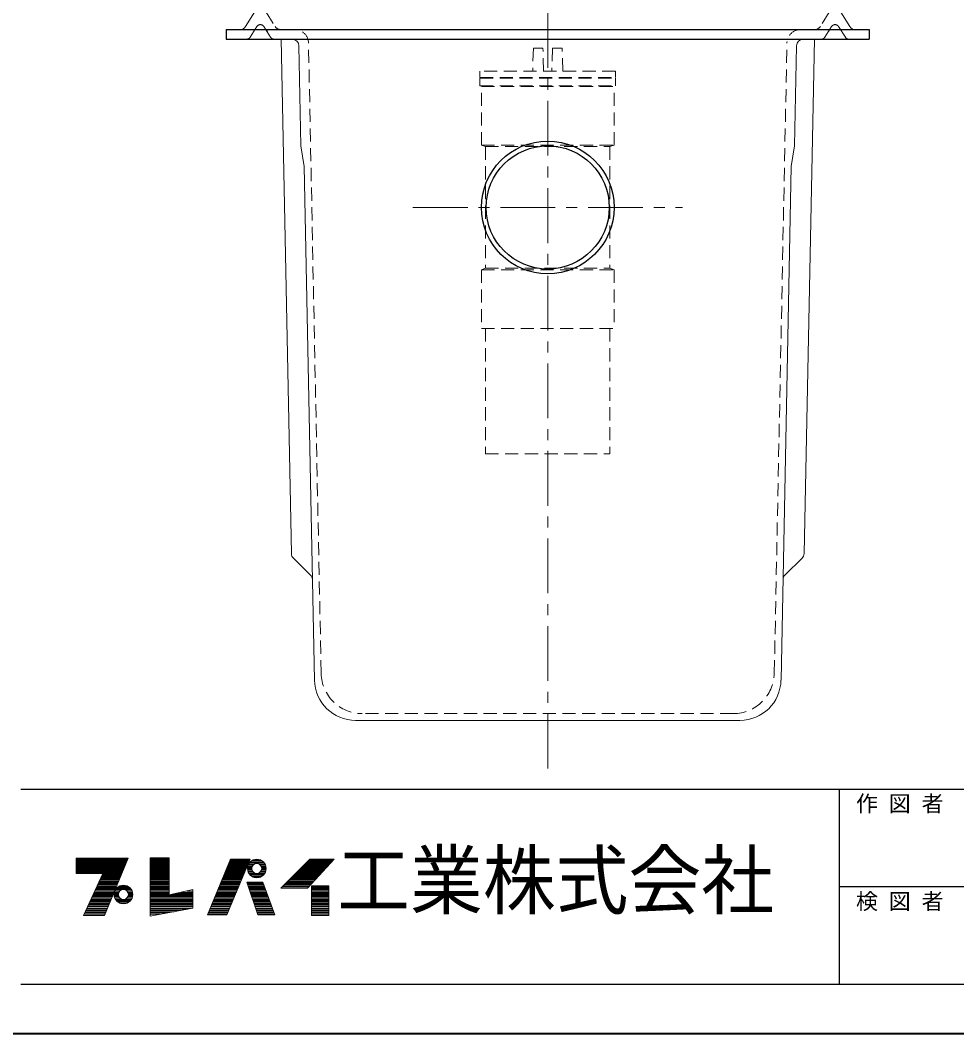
# Model space of a CAD drawing. Units: millimetres at full size, sheet at 1:8; details may follow other scales. Extents: x -1698 to 1542, y -1117 to 1131.
# Drawn here: x -79 to 605, y -1117 to -376 of the extents above; entities that cross this region are included whole.
import ezdxf
from ezdxf.enums import TextEntityAlignment as Align

# ---------------------------------------------------------------- set-up
doc = ezdxf.new("R2010")
doc.units = ezdxf.units.MM
doc.header["$LTSCALE"] = 8
doc.linetypes.add('CHAIN1', pattern=[8, 5, -1, 1, -1])
doc.linetypes.add('DASHED1', pattern=[1.8, 1.2, -0.6])
doc.layers.add('0-0_ﾚｲﾔ1', color=4, linetype='Continuous', lineweight=9)
doc.styles.add('ＭＳ ゴシック', font='')
doc.styles.get('ＭＳ ゴシック').set_extended_font_data('MS Gothic')

msp = doc.modelspace()

# ---------------------------------------------------------------- linework, layer by layer
at = {"layer": '0-0_ﾚｲﾔ1', "linetype": 'CHAIN1'}
for p, q in [((306.589, -922.695), (306.589, -167.695)), ((208.089, -512.695), (405.089, -512.695))]:
    msp.add_line(p, q, dxfattribs=at)
at = {"layer": '0-0_ﾚｲﾔ1', "color": 7, "lineweight": 18}
for p, q in [((92.365, -370.021), (85.814, -380.37)), ((520.814, -370.021), (527.365, -380.37)), ((124.826, -394.595), (126.288, -467.695)), ((126.288, -467.695), (128.588, -482.695)), ((136.1, -858.295), (128.588, -482.695)), ((477.078, -858.295), (484.59, -482.695)), ((447.04, -887.695), (166.139, -887.695)), ((-38.068, -988.855), (-0.14, -988.855)), ((-38.068, -989.191), (-0.279, -989.191)), ((-38.068, -989.695), (-0.488, -989.695)), ((-38.068, -990.199), (-0.696, -990.199)), ((-38.068, -990.703), (-0.905, -990.703)), ((-38.068, -991.375), (-1.183, -991.375)), ((-1.391, -991.879), (-38.068, -991.879)), ((-38.068, -992.383), (-1.6, -992.383)), ((-17.236, -1030.183), (0.068, -988.351)), ((16.028, -988.183), (16.028, -1030.687)), ((29.972, -988.183), (16.028, -988.183)), ((16.028, -988.855), (29.972, -988.855)), ((16.028, -989.191), (29.972, -989.191)), ((16.028, -989.695), (29.972, -989.695)), ((16.028, -990.199), (29.972, -990.199)), ((16.028, -990.703), (29.972, -990.703)), ((16.028, -991.375), (29.972, -991.375)), ((16.028, -991.879), (29.972, -991.879)), ((16.028, -992.383), (29.972, -992.383)), ((74.66, -989.023), (57.86, -1029.847)), ((72.14, -1029.847), (89.108, -989.023)), ((73.278, -992.383), (87.712, -992.383)), ((73.485, -991.879), (87.921, -991.879)), ((73.692, -991.375), (88.131, -991.375)), ((73.969, -990.703), (88.41, -990.703)), ((74.176, -990.199), (88.604, -990.199)), ((74.384, -989.695), (88.829, -989.695)), ((74.66, -989.023), (89.108, -989.023)), ((88.505, -991.879), (99.456, -991.879)), ((89.07, -991.207), (98.891, -991.207)), ((90.043, -990.367), (97.918, -990.367)), ((91.223, -989.695), (96.737, -989.695)), ((129.428, -992.383), (147.476, -992.383)), ((129.932, -991.879), (147.944, -991.879)), ((130.436, -991.375), (148.412, -991.375)), ((130.94, -1010.191), (150.596, -989.023)), ((131.108, -990.703), (149.036, -990.703)), ((131.612, -990.199), (149.504, -990.199)), ((132.116, -989.695), (149.972, -989.695)), ((-38.068, -992.887), (-1.808, -992.887)), ((-38.068, -993.391), (-2.017, -993.391)), ((-38.068, -993.895), (-2.225, -993.895)), ((-38.068, -994.231), (-2.364, -994.231)), ((-38.068, -994.903), (-2.642, -994.903)), ((-38.068, -995.407), (-2.85, -995.407)), ((-38.068, -995.911), (-3.059, -995.911)), ((-38.068, -996.415), (-3.267, -996.415)), ((-38.068, -996.919), (-3.476, -996.919)), ((-38.068, -997.423), (-3.684, -997.423)), ((-38.068, -997.927), (-3.893, -997.927)), ((-38.068, -998.431), (-4.101, -998.431)), ((-38.068, -998.935), (-4.31, -998.935)), ((-18.58, -999.607), (-38.068, -999.607)), ((-32.692, -1030.183), (-18.58, -999.607)), ((-4.796, -1000.111), (-18.812, -1000.111)), ((-4.588, -999.607), (-18.58, -999.607)), ((16.028, -992.887), (29.972, -992.887)), ((16.028, -993.391), (29.972, -993.391)), ((16.028, -993.895), (29.972, -993.895)), ((16.028, -994.231), (29.972, -994.231)), ((16.028, -994.903), (29.972, -994.903)), ((16.028, -995.407), (29.972, -995.407)), ((16.028, -995.911), (29.972, -995.911)), ((16.028, -996.415), (29.972, -996.415)), ((16.028, -996.919), (29.972, -996.919)), ((16.028, -997.423), (29.972, -997.423)), ((16.028, -997.927), (29.972, -997.927)), ((16.028, -998.431), (29.972, -998.431)), ((16.028, -998.935), (29.972, -998.935)), ((16.028, -999.607), (29.972, -999.607)), ((16.028, -1000.111), (29.972, -1000.111)), ((70.097, -1000.111), (84.5, -1000.111)), ((70.305, -999.607), (84.709, -999.607)), ((70.581, -998.935), (84.989, -998.935)), ((70.789, -998.431), (85.198, -998.431)), ((70.996, -997.927), (85.407, -997.927)), ((71.204, -997.423), (85.617, -997.423)), ((71.411, -996.919), (85.826, -996.919)), ((71.636, -996.415), (86.036, -996.415)), ((71.826, -995.911), (86.245, -995.911)), ((72.033, -995.407), (86.455, -995.407)), ((72.241, -994.903), (86.664, -994.903)), ((72.517, -994.231), (86.944, -994.231)), ((72.655, -993.895), (87.083, -993.895)), ((72.863, -993.391), (87.293, -993.391)), ((73.07, -992.887), (87.502, -992.887)), ((87.18, -995.911), (90.38, -995.911)), ((87.214, -995.239), (90.444, -995.239)), ((87.232, -996.751), (90.48, -996.751)), ((87.351, -994.399), (90.713, -994.399)), ((87.391, -997.591), (90.796, -997.591)), ((87.664, -993.391), (91.409, -993.391)), ((87.664, -998.431), (91.409, -998.431)), ((87.976, -992.719), (92.316, -992.719)), ((88.068, -999.271), (92.688, -999.271)), ((88.632, -1000.111), (99.328, -1000.111)), ((99.892, -999.271), (95.273, -999.271)), ((99.985, -992.719), (95.645, -992.719)), ((100.296, -993.391), (96.551, -993.391)), ((100.296, -998.431), (96.551, -998.431)), ((100.57, -997.591), (97.164, -997.591)), ((100.61, -994.399), (97.247, -994.399)), ((100.728, -996.751), (97.481, -996.751)), ((100.747, -995.239), (97.517, -995.239)), ((97.58, -995.911), (100.78, -995.911)), ((121.7, -1000.111), (140.3, -1000.111)), ((122.204, -999.607), (140.768, -999.607)), ((122.876, -998.935), (141.392, -998.935)), ((123.38, -998.431), (141.86, -998.431)), ((123.884, -997.927), (142.328, -997.927)), ((124.388, -997.423), (142.796, -997.423)), ((124.892, -996.919), (143.264, -996.919)), ((125.396, -996.415), (143.732, -996.415)), ((125.9, -995.911), (144.2, -995.911)), ((126.404, -995.407), (144.716, -995.407)), ((126.908, -994.903), (145.136, -994.903)), ((127.58, -994.231), (145.76, -994.231)), ((127.916, -993.895), (146.072, -993.895)), ((128.42, -993.391), (146.54, -993.391)), ((128.924, -992.887), (147.008, -992.887)), ((-7.646, -1006.999), (-21.991, -1006.999)), ((-21.604, -1006.159), (-7.298, -1006.159)), ((-7.02, -1005.487), (-21.294, -1005.487)), ((-6.742, -1004.815), (-20.932, -1004.815)), ((-20.596, -1003.975), (-6.395, -1003.975)), ((-6.117, -1003.303), (-20.286, -1003.303)), ((-5.769, -1002.463), (-19.898, -1002.463)), ((-5.561, -1001.959), (-19.665, -1001.959)), ((-5.283, -1001.287), (-19.355, -1001.287)), ((-5.074, -1000.783), (-19.122, -1000.783)), ((16.028, -1000.783), (29.972, -1000.783)), ((16.028, -1001.287), (29.972, -1001.287)), ((16.028, -1001.959), (29.972, -1001.959)), ((16.028, -1002.463), (29.972, -1002.463)), ((16.028, -1003.303), (29.972, -1003.303)), ((16.028, -1003.975), (29.972, -1003.975)), ((16.028, -1004.815), (29.972, -1004.815)), ((16.028, -1005.487), (29.972, -1005.487)), ((16.028, -1006.159), (29.972, -1006.159)), ((16.028, -1006.999), (29.972, -1006.999)), ((67.268, -1006.999), (81.637, -1006.999)), ((67.604, -1006.159), (81.986, -1006.159)), ((67.885, -1005.487), (82.265, -1005.487)), ((68.162, -1004.815), (82.545, -1004.815)), ((68.507, -1003.975), (82.894, -1003.975)), ((68.784, -1003.303), (83.173, -1003.303)), ((69.129, -1002.463), (83.522, -1002.463)), ((69.337, -1001.959), (83.732, -1001.959)), ((69.613, -1001.287), (84.011, -1001.287)), ((69.821, -1000.783), (84.22, -1000.783)), ((86.647, -1006.159), (98.41, -1006.159)), ((86.939, -1006.999), (98.72, -1006.999)), ((89.236, -1000.783), (98.724, -1000.783)), ((90.565, -1001.791), (97.396, -1001.791)), ((92.161, -1002.463), (95.8, -1002.463)), ((107.084, -1029.679), (98.348, -1005.991)), ((114.812, -1006.999), (133.904, -1006.999)), ((115.652, -1006.159), (134.684, -1006.159)), ((116.324, -1005.487), (135.308, -1005.487)), ((116.996, -1004.815), (135.932, -1004.815)), ((117.836, -1003.975), (136.712, -1003.975)), ((118.508, -1003.303), (137.336, -1003.303)), ((119.348, -1002.463), (138.116, -1002.463)), ((119.852, -1001.959), (138.584, -1001.959)), ((120.524, -1001.287), (139.208, -1001.287)), ((121.028, -1000.783), (139.676, -1000.783)), ((-10.912, -1014.895), (-25.636, -1014.895)), ((-25.326, -1014.223), (-10.634, -1014.223)), ((-10.286, -1013.383), (-24.938, -1013.383)), ((-9.869, -1012.375), (-24.473, -1012.375)), ((-9.522, -1011.535), (-24.085, -1011.535)), ((-9.244, -1010.863), (-23.775, -1010.863)), ((-8.896, -1010.023), (-23.387, -1010.023)), ((-23.077, -1009.351), (-8.618, -1009.351)), ((-8.271, -1008.511), (-22.689, -1008.511)), ((-7.924, -1007.671), (-22.302, -1007.671)), ((-10.26, -1014.895), (-7.06, -1014.895)), ((-10.226, -1014.223), (-6.996, -1014.223)), ((-10.089, -1013.383), (-6.727, -1013.383)), ((-9.776, -1012.375), (-6.031, -1012.375)), ((-9.372, -1011.535), (-4.752, -1011.535)), ((-8.935, -1010.863), (2.016, -1010.863)), ((-8.203, -1010.023), (1.284, -1010.023)), ((-7.397, -1009.351), (0.478, -1009.351)), ((-5.802, -1008.511), (-1.118, -1008.511)), ((2.452, -1011.535), (-2.167, -1011.535)), ((2.856, -1012.375), (-0.889, -1012.375)), ((3.17, -1013.383), (-0.193, -1013.383)), ((3.307, -1014.223), (0.077, -1014.223)), ((0.14, -1014.895), (3.34, -1014.895)), ((16.028, -1007.671), (29.972, -1007.671)), ((16.028, -1008.511), (29.972, -1008.511)), ((16.028, -1009.351), (29.972, -1009.351)), ((16.028, -1010.023), (29.972, -1010.023)), ((16.028, -1010.863), (29.972, -1010.863)), ((16.028, -1011.535), (29.972, -1011.535)), ((16.028, -1012.375), (29.972, -1012.375)), ((16.028, -1013.383), (29.972, -1013.383)), ((16.028, -1014.223), (29.972, -1014.223)), ((16.028, -1014.895), (29.972, -1014.895)), ((47.276, -1014.895), (31.477, -1014.895)), ((47.276, -1014.223), (34.486, -1014.223)), ((47.276, -1013.383), (38.248, -1013.383)), ((47.276, -1012.375), (42.762, -1012.375)), ((64.013, -1014.895), (78.356, -1014.895)), ((64.29, -1014.223), (78.634, -1014.223)), ((64.636, -1013.383), (78.983, -1013.383)), ((65.05, -1012.375), (79.402, -1012.375)), ((65.396, -1011.535), (79.751, -1011.535)), ((65.673, -1010.863), (80.031, -1010.863)), ((66.018, -1010.023), (80.38, -1010.023)), ((66.295, -1009.351), (80.659, -1009.351)), ((66.641, -1008.511), (81.008, -1008.511)), ((66.986, -1007.671), (81.357, -1007.671)), ((87.172, -1007.671), (98.968, -1007.671)), ((87.464, -1008.511), (99.278, -1008.511)), ((87.756, -1009.351), (99.587, -1009.351)), ((87.989, -1010.023), (99.835, -1010.023)), ((88.281, -1010.863), (100.145, -1010.863)), ((88.515, -1011.535), (100.393, -1011.535)), ((88.807, -1012.375), (100.703, -1012.375)), ((89.157, -1013.383), (101.074, -1013.383)), ((89.449, -1014.223), (101.384, -1014.223)), ((89.683, -1014.895), (101.632, -1014.895)), ((111.62, -1010.191), (130.94, -1010.191)), ((112.46, -1009.351), (131.72, -1009.351)), ((113.3, -1008.511), (132.5, -1008.511)), ((114.14, -1007.671), (133.28, -1007.671)), ((133.964, -1009.351), (146.732, -1009.351)), ((133.964, -1010.023), (146.732, -1010.023)), ((133.964, -1010.863), (146.732, -1010.863)), ((133.964, -1011.535), (146.732, -1011.535)), ((133.964, -1012.375), (146.732, -1012.375)), ((133.964, -1013.383), (146.732, -1013.383)), ((133.964, -1014.223), (146.732, -1014.223)), ((133.964, -1014.895), (146.732, -1014.895)), ((-13.969, -1022.287), (-29.047, -1022.287)), ((-13.622, -1021.447), (-28.66, -1021.447)), ((-13.275, -1020.607), (-28.272, -1020.607)), ((-12.927, -1019.767), (-27.884, -1019.767)), ((-12.649, -1019.095), (-27.574, -1019.095)), ((-12.302, -1018.255), (-27.186, -1018.255)), ((-11.954, -1017.415), (-26.799, -1017.415)), ((-11.537, -1016.407), (-26.308, -1016.407)), ((-11.259, -1015.735), (-26.023, -1015.735)), ((-10.208, -1015.735), (-6.96, -1015.735)), ((-10.089, -1016.407), (-6.727, -1016.407)), ((-9.776, -1017.415), (-6.031, -1017.415)), ((-9.372, -1018.255), (-4.752, -1018.255)), ((-8.808, -1019.095), (1.888, -1019.095)), ((-8.204, -1019.767), (1.284, -1019.767)), ((-7.149, -1020.607), (0.23, -1020.607)), ((-5.279, -1021.447), (-1.64, -1021.447)), ((2.452, -1018.255), (-2.167, -1018.255)), ((2.856, -1017.415), (-0.889, -1017.415)), ((3.17, -1016.407), (-0.193, -1016.407)), ((3.288, -1015.735), (0.041, -1015.735)), ((16.028, -1015.735), (47.276, -1015.735)), ((16.028, -1016.407), (47.276, -1016.407)), ((16.028, -1017.415), (47.276, -1017.415)), ((16.028, -1018.255), (47.276, -1018.255)), ((16.028, -1019.095), (47.276, -1019.095)), ((16.028, -1019.767), (47.276, -1019.767)), ((16.028, -1020.607), (47.276, -1020.607)), ((16.028, -1021.447), (47.276, -1021.447)), ((16.028, -1022.287), (47.276, -1022.287)), ((60.971, -1022.287), (75.283, -1022.287)), ((61.317, -1021.447), (75.632, -1021.447)), ((61.663, -1020.607), (75.981, -1020.607)), ((62.008, -1019.767), (76.33, -1019.767)), ((62.285, -1019.095), (76.609, -1019.095)), ((62.631, -1018.255), (76.958, -1018.255)), ((62.976, -1017.415), (77.308, -1017.415)), ((63.391, -1016.407), (77.726, -1016.407)), ((63.668, -1015.735), (78.006, -1015.735)), ((89.975, -1015.735), (101.942, -1015.735)), ((90.208, -1016.407), (102.19, -1016.407)), ((90.558, -1017.415), (102.561, -1017.415)), ((90.85, -1018.255), (102.871, -1018.255)), ((91.124, -1019.095), (103.181, -1019.095)), ((91.376, -1019.767), (103.429, -1019.767)), ((91.668, -1020.607), (103.739, -1020.607)), ((91.96, -1021.447), (104.048, -1021.447)), ((92.251, -1022.287), (104.358, -1022.287)), ((133.964, -1015.735), (146.732, -1015.735)), ((133.964, -1016.407), (146.732, -1016.407)), ((133.964, -1017.415), (146.732, -1017.415)), ((133.964, -1018.255), (146.732, -1018.255)), ((133.964, -1019.095), (146.732, -1019.095)), ((133.964, -1019.767), (146.732, -1019.767)), ((133.964, -1020.607), (146.732, -1020.607)), ((133.964, -1021.447), (146.732, -1021.447)), ((133.964, -1022.287), (146.732, -1022.287)), ((-16.888, -1029.343), (-32.304, -1029.343)), ((-16.471, -1028.335), (-31.839, -1028.335)), ((-16.124, -1027.495), (-31.451, -1027.495)), ((-15.776, -1026.655), (-31.063, -1026.655)), ((-15.359, -1025.647), (-30.598, -1025.647)), ((-15.012, -1024.807), (-30.21, -1024.807)), ((-14.595, -1023.799), (-29.745, -1023.799)), ((-14.317, -1023.127), (-29.435, -1023.127)), ((16.028, -1023.127), (47.276, -1023.127)), ((16.028, -1023.799), (47.276, -1023.799)), ((16.028, -1024.807), (47.276, -1024.807)), ((16.028, -1025.647), (43.6, -1025.647)), ((16.028, -1026.655), (38.086, -1026.655)), ((16.028, -1027.495), (33.49, -1027.495)), ((16.028, -1028.335), (28.895, -1028.335)), ((16.028, -1029.343), (23.381, -1029.343)), ((58.068, -1029.343), (72.35, -1029.343)), ((58.483, -1028.335), (72.769, -1028.335)), ((58.828, -1027.495), (73.118, -1027.495)), ((59.174, -1026.655), (73.467, -1026.655)), ((59.589, -1025.647), (73.886, -1025.647)), ((59.934, -1024.807), (74.235, -1024.807)), ((60.349, -1023.799), (74.654, -1023.799)), ((60.626, -1023.127), (74.933, -1023.127)), ((92.543, -1023.127), (104.668, -1023.127)), ((92.777, -1023.799), (104.916, -1023.799)), ((93.127, -1024.807), (105.288, -1024.807)), ((93.476, -1025.647), (105.597, -1025.647)), ((93.769, -1026.655), (105.969, -1026.655)), ((94.061, -1027.495), (106.279, -1027.495)), ((94.353, -1028.335), (106.589, -1028.335)), ((94.704, -1029.343), (106.96, -1029.343)), ((94.82, -1029.679), (107.084, -1029.679)), ((133.964, -1023.127), (146.732, -1023.127)), ((133.964, -1023.799), (146.732, -1023.799)), ((133.964, -1024.807), (146.732, -1024.807)), ((133.964, -1025.647), (146.732, -1025.647)), ((133.964, -1026.655), (146.732, -1026.655)), ((133.964, -1027.495), (146.732, -1027.495)), ((133.964, -1028.335), (146.732, -1028.335)), ((133.964, -1029.343), (146.732, -1029.343)), ((-32.692, -1030.183), (-17.236, -1030.183)), ((72.14, -1029.847), (57.86, -1029.847))]:
    msp.add_line(p, q, dxfattribs=at)
at = {"layer": '0-0_ﾚｲﾔ1', "linetype": 'DASHED1'}
for p, q in [((100.814, -370.021), (107.365, -380.37)), ((512.365, -370.021), (505.814, -380.37)), ((94.055, -380.439), (89.079, -388.3)), ((99.124, -380.439), (104.1, -388.3)), ((514.055, -380.439), (509.079, -388.3)), ((519.124, -380.439), (524.1, -388.3)), ((141.001, -853.295), (131.785, -392.495)), ((472.177, -853.295), (481.393, -392.495)), ((310.089, -396.195), (309.589, -413.195)), ((317.089, -396.195), (310.089, -396.195)), ((317.589, -413.195), (317.089, -396.195)), ((257.089, -413.195), (257.089, -417.695)), ((356.089, -413.195), (257.089, -413.195)), ((356.089, -413.195), (356.089, -417.695)), ((257.089, -417.695), (356.089, -417.695)), ((257.089, -418.195), (356.089, -418.195)), ((257.089, -423.695), (257.089, -418.195)), ((355.089, -467.195), (355.089, -424.195)), ((258.089, -467.195), (355.089, -467.195)), ((261.089, -468.195), (258.089, -467.195)), ((352.089, -468.195), (352.089, -557.195)), ((261.089, -557.195), (258.089, -558.195)), ((258.089, -558.195), (355.089, -558.195)), ((258.089, -558.195), (258.089, -601.195)), ((352.089, -557.195), (355.089, -558.195)), ((355.089, -558.195), (355.089, -601.195)), ((258.089, -601.195), (355.089, -601.195)), ((261.089, -601.195), (261.089, -692.695)), ((352.089, -601.195), (352.089, -692.695)), ((261.089, -692.695), (352.089, -692.695)), ((442.13, -882.695), (171.049, -882.695))]:
    msp.add_line(p, q, dxfattribs=at)
at = {"layer": '0-0_ﾚｲﾔ1', "color": 5, "lineweight": 25}
for p, q in [((71.589, -382.695), (541.589, -382.695)), ((71.589, -382.695), (71.589, -389.695)), ((100.814, -383.109), (101.45, -384.114)), ((512.365, -383.109), (511.729, -384.114)), ((541.589, -382.695), (541.589, -389.695)), ((71.589, -389.695), (541.589, -389.695))]:
    msp.add_line(p, q, dxfattribs=at)
at = {"layer": '0-0_ﾚｲﾔ1'}
for p, q in [((119.245, -765.669), (111.725, -389.695)), ((493.934, -765.669), (501.455, -389.629)), ((133.098, -781.263), (120.741, -769.128)), ((480.081, -781.263), (492.438, -769.128))]:
    msp.add_line(p, q, dxfattribs=at)
at = {"layer": '0-0_ﾚｲﾔ1', "color": 6, "lineweight": 25}
for p, q in [((-78.411, -937.838), (1505.589, -937.838)), ((519.875, -1080.695), (519.875, -937.838)), ((1505.589, -1009.267), (519.875, -1009.267)), ((1505.589, -1080.695), (-78.411, -1080.695))]:
    msp.add_line(p, q, dxfattribs=at)
at = {"layer": '0-0_ﾚｲﾔ1', "color": 1, "lineweight": 40}
msp.add_line((1541.589, -1116.695), (-1698.411, -1116.695), dxfattribs=at)
at = {"layer": '0-0_ﾚｲﾔ1', "linetype": 'DASHED1'}
for points in [[(303.589, -413.195), (303.089, -396.195), (296.089, -396.195), (295.589, -413.195)], [(257.089, -423.695), (356.089, -423.695), (356.089, -418.195)], [(258.089, -467.195), (258.089, -424.195), (355.089, -424.195)], [(261.089, -468.195), (352.089, -468.195), (355.089, -467.195)], [(261.089, -468.195), (261.089, -557.195), (352.089, -557.195)]]:
    msp.add_lwpolyline(points, dxfattribs=at)
at = {"layer": '0-0_ﾚｲﾔ1', "color": 7, "lineweight": 18}
for points in [[(488.353, -394.595), (486.891, -467.695), (484.59, -482.695)], [(-38.068, -999.607), (-38.068, -988.351), (0.068, -988.351)], [(16.028, -1030.687), (47.276, -1024.975), (47.276, -1011.367), (29.972, -1015.231), (29.972, -988.183)], [(111.62, -1010.191), (132.788, -989.023), (150.596, -989.023)], [(94.82, -1029.679), (86.588, -1005.991), (98.348, -1005.991)]]:
    msp.add_lwpolyline(points, dxfattribs=at)
msp.add_lwpolyline([(133.964, -1008.511), (133.964, -1030.183), (146.732, -1030.183), (146.732, -1008.511)], close=True, dxfattribs=at)
at = {"layer": '0-0_ﾚｲﾔ1', "color": 5, "lineweight": 25}
for radius in [48.5, 45]:
    msp.add_circle((306.589, -512.695), radius, dxfattribs=at)
at = {"layer": '0-0_ﾚｲﾔ1', "color": 7, "lineweight": 18}
for centre, radius in [((93.98, -995.911), 6.8), ((93.98, -995.911), 3.6), ((-3.46, -1014.895), 6.8), ((-3.46, -1014.895), 3.6)]:
    msp.add_circle(centre, radius, dxfattribs=at)
for centre, radius, start, end in [((81.589, -377.695), 5, 270, 327.66647), ((531.589, -377.695), 5, 212.33353, 270), ((119.827, -394.695), 5, 1.14576, 90), ((493.352, -394.695), 5, 90, 178.85424), ((166.139, -857.695), 30, 181.04163, 270), ((447.04, -857.695), 30, 270, 358.95837)]:
    msp.add_arc(centre, radius, start, end, dxfattribs=at)
at = {"layer": '0-0_ﾚｲﾔ1', "linetype": 'DASHED1'}
for centre, radius, start, end in [((96.589, -382.044), 3, 32.33353, 147.66647), ((111.589, -377.695), 5, 212.33353, 270), ((121.787, -392.695), 10, 1.14576, 90), ((491.391, -392.695), 10, 90, 178.85424), ((501.589, -377.695), 5, 270, 327.66647), ((516.589, -382.044), 3, 32.33353, 147.66647), ((86.544, -386.695), 3, 270, 327.66647), ((106.635, -386.695), 3, 212.33353, 270), ((506.544, -386.695), 3, 270, 327.66647), ((526.635, -386.695), 3, 212.33353, 270), ((171.049, -852.695), 30, 181.04163, 270), ((442.13, -852.695), 30, 270, 358.95837)]:
    msp.add_arc(centre, radius, start, end, dxfattribs=at)
at = {"layer": '0-0_ﾚｲﾔ1'}
for centre, start, end in [((124.244, -765.56), 181.2499, 225.52081), ((488.935, -765.56), 314.47919, 358.7501), ((129.595, -784.83), 1.04163, 45.52081), ((483.584, -784.83), 134.47919, 178.95837)]:
    msp.add_arc(centre, 5, start, end, dxfattribs=at)

# ---------------------------------------------------------------- texts
at = {"layer": '0-0_ﾚｲﾔ1', "color": 7, "style": 'ＭＳ ゴシック'}
for s, p in [('作 図 者', (531.875, -957.838)), ('検 図 者', (531.875, -1029.267))]:
    msp.add_text(s, height=11.73, dxfattribs=at).set_placement(p, align=Align.BOTTOM_LEFT)
at = {"layer": '0-0_ﾚｲﾔ1', "color": 7, "style": 'ＭＳ ゴシック', "width": 0.95}
msp.add_text('工業株式会社', height=41.06, dxfattribs=at).set_placement((152.732, -1037.267), align=Align.BOTTOM_LEFT)

doc.saveas('drawing.dxf')
